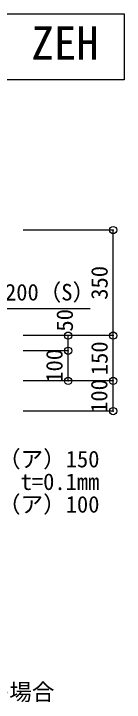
# Model space of a CAD drawing. Units: millimetres at full size, sheet at 1:30. Extents: x -300124 to 10487, y -22209 to 27542.
# Drawn here: x 5971 to 6339, y 5119 to 7401 of the extents above; entities that cross this region are included whole.
import ezdxf
from ezdxf.enums import TextEntityAlignment as Align

# ---------------------------------------------------------------- set-up
doc = ezdxf.new("R2010")
doc.units = ezdxf.units.MM
doc.header["$LTSCALE"] = 30
doc.header["$PDMODE"] = 32
doc.header["$PDSIZE"] = 24
doc.layers.add('0-0_図面枠', color=4, linetype='Continuous', lineweight=5)
doc.layers.add('F-1_凡例（一般）', color=3, linetype='Continuous')
doc.styles.add('ＭＳ ゴシック', font='')
doc.styles.get('ＭＳ ゴシック').set_extended_font_data('MS Gothic')

msp = doc.modelspace()

# ---------------------------------------------------------------- linework, layer by layer
at = {"layer": '0-0_図面枠'}
for p, q in [((6301.91, 6683.79), (6001.91, 6683.79)), ((6301.91, 6333.79), (6301.91, 6683.79)), ((5426.73, 6423.74), (6224.91, 6423.74)), ((6151.91, 6333.79), (6001.91, 6333.79)), ((6301.91, 6333.79), (6151.91, 6333.79)), ((6151.91, 6283.79), (6151.91, 6333.79)), ((6301.91, 6183.79), (6301.91, 6333.79)), ((6151.91, 6283.79), (6001.91, 6283.79)), ((6151.91, 6183.79), (6151.91, 6283.79)), ((6301.91, 6083.79), (6301.91, 6183.79)), ((6301.91, 6083.79), (6001.91, 6083.79))]:
    msp.add_line(p, q, dxfattribs=at)
at = {"layer": '0-0_図面枠', "color": 3, "lineweight": 20}
msp.add_lwpolyline([(5939.4, 7400.55), (6338.72, 7400.55), (6338.72, 7182.04), (5939.4, 7182.04)], close=True, dxfattribs=at)
at = {"layer": '0-0_図面枠'}
msp.add_lwpolyline([(6301.91, 6183.79), (6151.91, 6183.79), (6001.91, 6183.79)], dxfattribs=at)
for p in [(6301.91, 6683.79), (6151.91, 6333.79), (6301.91, 6333.79), (6151.91, 6283.79), (6151.91, 6283.79), (6151.91, 6183.79), (6301.91, 6183.79), (6301.91, 6183.79), (6301.91, 6083.79)]:
    msp.add_point(p, dxfattribs=at)

# ---------------------------------------------------------------- texts
at = {"layer": '0-0_図面枠', "style": 'ＭＳ ゴシック'}
for s, p in [('350', (6299.91, 6452.54)), ('50', (6184.34, 6347.06)), ('150', (6299.91, 6202.54)), ('100', (6149.91, 6177.54)), ('100', (6298.91, 6077.54))]:
    msp.add_text(s, height=54.99, rotation=90, dxfattribs=at).set_placement(p, align=Align.BOTTOM_LEFT)
for s, p in [('ベタ基礎D13＠200（S）', (5454.73, 6433.74)), ('ベタ基礎（ア）150', (5618.89, 5880.78)), ('防湿ﾌｨﾙﾑ\u3000t=0.1mm', (5618.89, 5805.78)), ('基礎砕石（ア）100', (5618.89, 5730.78)), ('※注意：基礎伏図に特記のない内部基礎の場合', (4531.16, 5108.64))]:
    msp.add_text(s, height=54.99, dxfattribs=at).set_placement(p, align=Align.BOTTOM_LEFT)
at = {"layer": 'F-1_凡例（一般）', "style": 'ＭＳ ゴシック'}
msp.add_text('ZEH', height=110, dxfattribs=at).set_placement((6029.48, 7215.97), align=Align.BOTTOM_LEFT)

doc.saveas('drawing.dxf')
